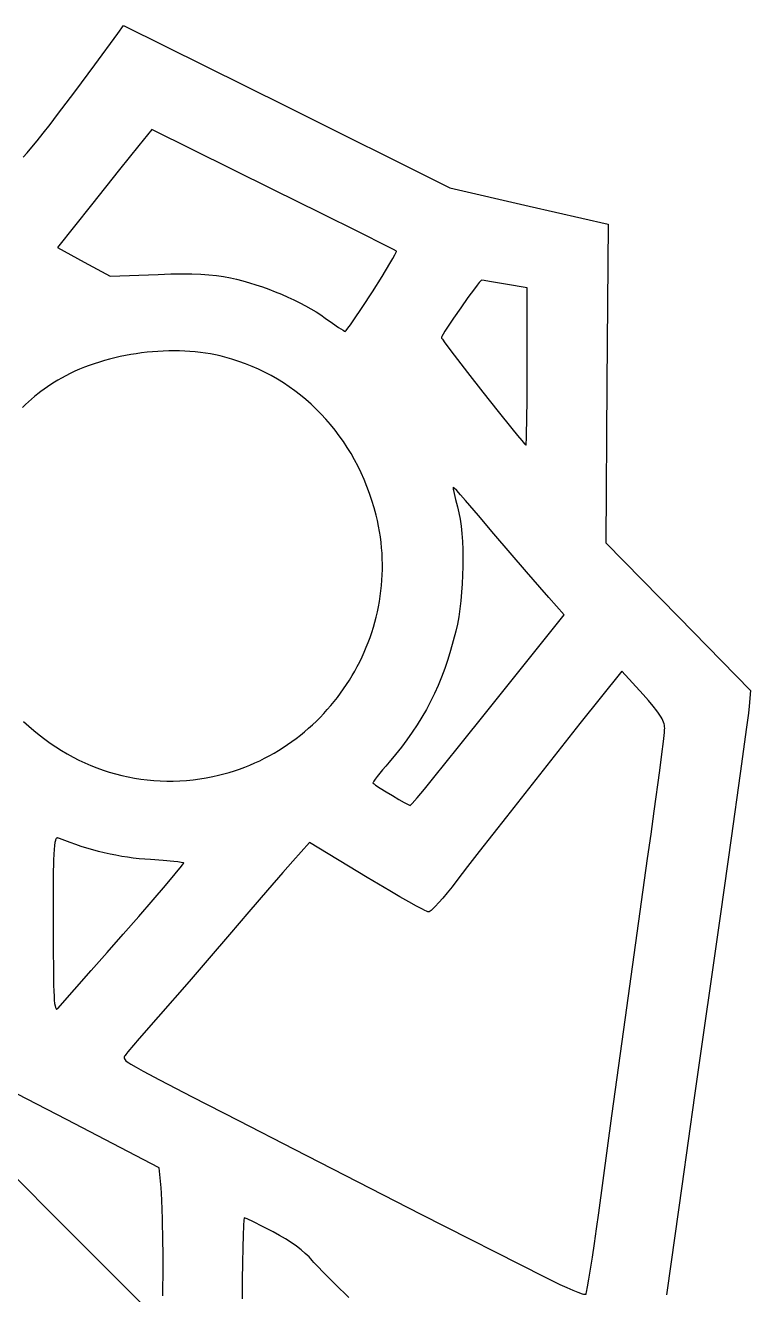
# Model space of a CAD drawing. Extents: x 41 to 5723, y -4869 to 395.
# Drawn here: x 4326 to 5723, y -2715 to -270 of the extents above; entities that cross this region are included whole.
import ezdxf

# ---------------------------------------------------------------- set-up
doc = ezdxf.new("R2010")
doc.units = 0

msp = doc.modelspace()

# ---------------------------------------------------------------- linework, layer by layer
at = {"layer": 'Layer 1'}
for p, q in [((4460.278297, -346.22922), (4504.2627, -286.19146)), ((4504.2627, -286.19146), (4515.5075, -270.31646)), ((4515.5075, -270.31646), (4829.7005, -426.42046)), ((4421.642412, -398.267444), (4460.278297, -346.22922)), ((4388.432558, -442.182114), (4421.642412, -398.267444)), ((4829.7005, -426.42046), (5143.8935, -583.18646)), ((4360.726248, -477.84921), (4373.886615, -461.05436)), ((4373.886615, -461.05436), (4388.432558, -442.182114)), ((4348.961144, -492.551161), (4360.726248, -477.84921)), ((4569.7521, -470.74105), (4544.6167, -501.82955)), ((4803.9081, -587.15805), (4569.7521, -470.74105)), ((4329.655486, -515.614359), (4338.600994, -505.144712)), ((4338.600994, -505.144712), (4348.961144, -492.551161)), ((4544.6167, -501.82955), (4507.740412, -548.048962)), ((4322.13431, -523.944601), (4329.655486, -515.614359)), ((4507.740412, -548.048962), (4453.997, -615.60055)), ((5143.8935, -583.18646), (5296.0285, -618.24376)), ((4895.137502, -632.158121), (4803.9081, -587.15805)), ((4453.997, -615.60055), (4388.5127, -698.28285)), ((4970.182005, -669.344605), (4895.137502, -632.158121)), ((5296.0285, -618.24376), (5448.1635, -653.30106)), ((5448.1635, -653.30106), (5446.17913, -960.21806)), ((5021.290056, -694.872812), (4970.182005, -669.344605)), ((4388.5127, -698.28285), (4439.445, -726.06405)), ((5035.445551, -702.063595), (5021.290056, -694.872812)), ((5040.7101, -704.89805), (5035.445551, -702.063595)), ((5037.754194, -711.895022), (5040.185577, -706.950889)), ((5040.185577, -706.950889), (5040.698792, -705.542226)), ((5040.698792, -705.542226), (5040.7101, -704.89805)), ((4439.445, -726.06405), (4489.7158, -753.18385)), ((5012.990831, -753.918266), (5027.977, -729.123925)), ((5027.977, -729.123925), (5033.617488, -719.397138)), ((5033.617488, -719.397138), (5037.754194, -711.895022)), ((4489.7158, -753.18385), (4582.3199, -749.87656)), ((4582.3199, -749.87656), (4606.411452, -749.102706)), ((4606.411452, -749.102706), (4627.8365, -748.770686)), ((4627.8365, -748.770686), (4646.967111, -748.88825)), ((4646.967111, -748.88825), (4664.17535, -749.463149)), ((4664.17535, -749.463149), (4679.833283, -750.503137)), ((4679.833283, -750.503137), (4694.312975, -752.015963)), ((4694.312975, -752.015963), (4707.986492, -754.009381)), ((4707.986492, -754.009381), (4721.2259, -756.49114)), ((4721.2259, -756.49114), (4733.152003, -759.191562)), ((4994.408, -783.61155), (5012.990831, -753.918266)), ((4733.152003, -759.191562), (4745.321305, -762.312499)), ((4745.321305, -762.312499), (4757.666949, -765.824883)), ((4757.666949, -765.824883), (4770.12208, -769.699646)), ((4770.12208, -769.699646), (4782.61984, -773.907722)), ((4782.61984, -773.907722), (4795.093374, -778.420041)), ((4795.093374, -778.420041), (4807.475825, -783.207536)), ((5190.988402, -777.544973), (5178.524051, -794.503815)), ((5196.139249, -770.806233), (5190.988402, -777.544973)), ((5200.290157, -765.624561), (5196.139249, -770.806233)), ((5203.231837, -762.29742), (5200.290157, -765.624561)), ((5204.183814, -761.422255), (5203.231837, -762.29742)), ((5204.755, -761.12227), (5204.183814, -761.422255)), ((5209.850333, -761.701046), (5204.755, -761.12227)), ((5220.216637, -763.272009), (5209.850333, -761.701046)), ((5251.0571, -768.39831), (5220.216637, -763.272009)), ((5292.729, -775.67435), (5251.0571, -768.39831)), ((5292.729, -927.14835), (5292.729, -775.67435)), ((4807.475825, -783.207536), (4819.700337, -788.24114)), ((4819.700337, -788.24114), (4831.700055, -793.491784)), ((4831.700055, -793.491784), (4843.408122, -798.930402)), ((4843.408122, -798.930402), (4854.757681, -804.527924)), ((4854.757681, -804.527924), (4865.681877, -810.255284)), ((4975.080711, -813.355879), (4994.4077, -783.61094)), ((4994.4077, -783.61094), (4994.408, -783.61155)), ((5178.524051, -794.503815), (5164.571419, -814.121395)), ((4865.681877, -810.255284), (4876.113853, -816.083413)), ((4876.113853, -816.083413), (4885.986753, -821.983244)), ((4885.986753, -821.983244), (4895.23372, -827.925709)), ((4895.23372, -827.925709), (4903.7879, -833.88174)), ((4958.854314, -837.519777), (4975.080711, -813.355879)), ((5164.571419, -814.121395), (5150.804822, -834.018022)), ((4903.7879, -833.88174), (4917.595845, -843.772602)), ((4917.595845, -843.772602), (4929.419412, -851.989165)), ((4929.419412, -851.989165), (4938.018373, -857.60124)), ((4943.855236, -858.146433), (4947.340809, -853.746182)), ((4947.340809, -853.746182), (4952.407681, -846.772445)), ((4952.407681, -846.772445), (4958.854314, -837.519777)), ((5138.898576, -851.814004), (5134.166308, -859.1806)), ((5150.804822, -834.018022), (5138.898576, -851.814004)), ((4938.018373, -857.60124), (4940.721055, -859.139911)), ((4940.721055, -859.139911), (4942.1525, -859.67864)), ((4942.1525, -859.67864), (4942.768417, -859.289452)), ((4942.768417, -859.289452), (4943.855236, -858.146433)), ((5127.575143, -870.744632), (5127.3644, -871.58527)), ((5127.3644, -871.58527), (5127.81992, -872.528364)), ((5128.189931, -869.363695), (5127.575143, -870.744632)), ((5127.81992, -872.528364), (5129.148206, -874.564411)), ((5130.526997, -865.129651), (5128.189931, -869.363695)), ((5129.148206, -874.564411), (5134.193441, -881.620813)), ((5134.166308, -859.1806), (5130.526997, -865.129651)), ((4529.463943, -904.291746), (4519.147068, -906.17192)), ((4539.831205, -902.629098), (4529.463943, -904.291746)), ((4550.235287, -901.185671), (4539.831205, -902.629098)), ((4560.662626, -899.963161), (4550.235287, -901.185671)), ((4571.099654, -898.963263), (4560.662626, -899.963161)), ((4581.532807, -898.187673), (4571.099654, -898.963263)), ((4591.948521, -897.638086), (4581.532807, -898.187673)), ((4602.333228, -897.316199), (4591.948521, -897.638086)), ((4612.673366, -897.223706), (4602.333228, -897.316199)), ((4622.955367, -897.362305), (4612.673366, -897.223706)), ((4633.165667, -897.733689), (4622.955367, -897.362305)), ((4643.290701, -898.339556), (4633.165667, -897.733689)), ((4653.316903, -899.1816), (4643.290701, -898.339556)), ((4663.230709, -900.261517), (4653.316903, -899.1816)), ((4673.018552, -901.581003), (4663.230709, -900.261517)), ((4682.666868, -903.141754), (4673.018552, -901.581003)), ((4692.162092, -904.945465), (4682.666868, -903.141754)), ((5134.193441, -881.620813), (5152.231103, -905.608961)), ((4440.05379, -928.840738), (4430.800824, -932.602334)), ((4449.479228, -925.281406), (4440.05379, -928.840738)), ((4459.063575, -921.926034), (4449.479228, -925.281406)), ((4468.793264, -918.776318), (4459.063575, -921.926034)), ((4478.654731, -915.833953), (4468.793264, -918.776318)), ((4488.63441, -913.100635), (4478.654731, -915.833953)), ((4498.718736, -910.57806), (4488.63441, -913.100635)), ((4508.894144, -908.267923), (4498.718736, -910.57806)), ((4519.147068, -906.17192), (4508.894144, -908.267923)), ((4701.490657, -906.993832), (4692.162092, -904.945465)), ((4710.639, -909.28855), (4701.490657, -906.993832)), ((4724.051868, -913.105054), (4710.639, -909.28855)), ((4737.24915, -917.356608), (4724.051868, -913.105054)), ((4750.224547, -922.036429), (4737.24915, -917.356608)), ((4762.971761, -927.137734), (4750.224547, -922.036429)), ((4775.484493, -932.65374), (4762.971761, -927.137734)), ((5152.231103, -905.608961), (5177.803195, -938.836834)), ((5292.501855, -985.975748), (5292.72923, -927.14727)), ((5292.72923, -927.14727), (5292.729, -927.14835)), ((4395.785, -949.63745), (4388.980872, -953.558766)), ((4404.21242, -945.083753), (4395.785, -949.63745)), ((4412.866574, -940.725537), (4404.21242, -945.083753)), ((4421.733898, -936.564499), (4412.866574, -940.725537)), ((4430.800824, -932.602334), (4421.733898, -936.564499)), ((4787.756446, -938.577666), (4775.484493, -932.65374)), ((4799.781322, -944.902728), (4787.756446, -938.577666)), ((4811.552822, -951.622144), (4799.781322, -944.902728)), ((4823.064648, -958.729131), (4811.552822, -951.622144)), ((5177.803195, -938.836834), (5207.235525, -976.591551)), ((4356.439363, -975.384041), (4350.234942, -980.174395)), ((4362.746613, -970.73194), (4356.439363, -975.384041)), ((4369.155539, -966.220729), (4362.746613, -970.73194)), ((4375.664991, -961.853039), (4369.155539, -966.220729)), ((4382.273819, -957.631507), (4375.664991, -961.853039)), ((4388.980872, -953.558766), (4382.273819, -957.631507)), ((4834.310503, -966.216907), (4823.064648, -958.729131)), ((4845.284087, -974.078689), (4834.310503, -966.216907)), ((4855.979104, -982.307695), (4845.284087, -974.078689)), ((5207.235525, -976.591551), (5236.853902, -1014.160233)), ((5446.17913, -960.21806), (5444.19476, -1267.13506)), ((4326.468542, -1000.665668), (4320.795517, -1006.107779)), ((4332.250148, -995.34864), (4326.468542, -1000.665668)), ((4338.139183, -990.159329), (4332.250148, -995.34864)), ((4344.134498, -985.100369), (4338.139183, -990.159329)), ((4350.234942, -980.174395), (4344.134498, -985.100369)), ((4866.389254, -990.897141), (4855.979104, -982.307695)), ((4876.508239, -999.840246), (4866.389254, -990.897141)), ((4886.329762, -1009.130226), (4876.508239, -999.840246)), ((5291.90241, -1034.138195), (5292.501855, -985.975748)), ((4895.847525, -1018.7603), (4886.329762, -1009.130226)), ((4905.055229, -1028.723684), (4895.847525, -1018.7603)), ((5236.853902, -1014.160233), (5262.984134, -1046.83)), ((4913.946576, -1039.013596), (4905.055229, -1028.723684)), ((4922.515267, -1049.623254), (4913.946576, -1039.013596)), ((4930.755006, -1060.545874), (4922.515267, -1049.623254)), ((5262.984134, -1046.83), (5273.593012, -1059.855016)), ((5291.501918, -1052.669366), (5291.90241, -1034.138195)), ((4938.659493, -1071.774675), (4930.755006, -1060.545874)), ((4946.222431, -1083.302873), (4938.659493, -1071.774675)), ((5273.593012, -1059.855016), (5281.952031, -1069.887973)), ((5281.952031, -1069.887973), (5287.601918, -1076.339761)), ((5290.331124, -1077.835788), (5290.576911, -1075.53102)), ((5290.576911, -1075.53102), (5291.054918, -1066.673679)), ((5291.054918, -1066.673679), (5291.501918, -1052.669366)), ((4953.437521, -1095.123686), (4946.222431, -1083.302873)), ((4960.298466, -1107.230331), (4953.437521, -1095.123686)), ((5287.601918, -1076.339761), (5289.267414, -1078.03862)), ((5289.267414, -1078.03862), (5290.0834, -1078.62127)), ((5290.0834, -1078.62127), (5290.331124, -1077.835788)), ((4966.798966, -1119.616027), (4960.298466, -1107.230331)), ((4972.932725, -1132.273989), (4966.798966, -1119.616027)), ((4978.693444, -1145.197436), (4972.932725, -1132.273989)), ((4984.074824, -1158.379585), (4978.693444, -1145.197436)), ((4989.070568, -1171.813654), (4984.074824, -1158.379585)), ((4993.674377, -1185.492859), (4989.070568, -1171.813654)), ((5149.8473, -1159.98185), (5149.782704, -1160.977914)), ((5149.782704, -1160.977914), (5150.074676, -1163.361492)), ((5150.069346, -1159.978945), (5149.8473, -1159.98185)), ((5150.484209, -1160.214396), (5150.069346, -1159.978945)), ((5150.074676, -1163.361492), (5151.666308, -1171.640059)), ((5151.873011, -1161.377117), (5150.484209, -1160.214396)), ((5151.666308, -1171.640059), (5154.498174, -1183.515297)), ((5156.751263, -1166.307045), (5151.873011, -1161.377117)), ((5164.171995, -1174.399567), (5156.751263, -1166.307045)), ((4997.879954, -1199.410419), (4993.674377, -1185.492859)), ((5154.498174, -1183.515297), (5156.340437, -1190.394713)), ((5156.340437, -1190.394713), (5158.44625, -1197.68495)), ((5158.44625, -1197.68495), (5159.822212, -1203.121427)), ((5173.82515, -1185.282612), (5164.171995, -1174.399567)), ((5198.588488, -1213.931998), (5173.82515, -1185.282612)), ((5001.681, -1213.55955), (4997.879954, -1199.410419)), ((5004.169635, -1224.045096), (5001.681, -1213.55955)), ((5159.822212, -1203.121427), (5161.09789, -1208.876443)), ((5161.09789, -1208.876443), (5163.350333, -1221.267482)), ((5163.350333, -1221.267482), (5165.207453, -1234.70885)), ((5228.5608, -1249.27865), (5198.588488, -1213.931998)), ((5006.366473, -1234.538817), (5004.169635, -1224.045096)), ((5008.274267, -1245.036293), (5006.366473, -1234.538817)), ((5009.895773, -1255.533102), (5008.274267, -1245.036293)), ((5165.207453, -1234.70885), (5166.673125, -1249.05133)), ((5011.233748, -1266.024825), (5009.895773, -1255.533102)), ((5012.290945, -1276.50704), (5011.233748, -1266.024825)), ((5166.673125, -1249.05133), (5167.751226, -1264.145705)), ((5167.751226, -1264.145705), (5168.44563, -1279.84276)), ((5291.39905, -1322.700325), (5228.5608, -1249.27865)), ((5444.19476, -1267.13506), (5583.76276, -1409.34806)), ((5013.070121, -1286.975327), (5012.290945, -1276.50704)), ((5013.574031, -1297.425265), (5013.070121, -1286.975327)), ((5168.44563, -1279.84276), (5168.760214, -1295.993276)), ((5013.461718, -1328.620776), (5013.767074, -1318.25241)), ((5013.80543, -1307.852433), (5013.574031, -1297.425265)), ((5013.767074, -1318.25241), (5013.80543, -1307.852433)), ((5168.698851, -1312.448037), (5168.265419, -1329.057828)), ((5168.760214, -1295.993276), (5168.698851, -1312.448037)), ((5012.061027, -1349.24499), (5012.892117, -1338.953109)), ((5012.892117, -1338.953109), (5013.461718, -1328.620776)), ((5168.265419, -1329.057828), (5167.463792, -1345.673429)), ((5317.113206, -1352.527916), (5291.39905, -1322.700325)), ((5009.625401, -1369.689709), (5010.971203, -1359.491997)), ((5010.971203, -1359.491997), (5012.061027, -1349.24499)), ((5166.297845, -1362.145626), (5164.771454, -1378.325202)), ((5167.463792, -1345.673429), (5166.297845, -1362.145626)), ((5334.3938, -1372.30965), (5317.113206, -1352.527916)), ((5004.079676, -1399.942872), (5006.176882, -1389.919567)), ((5006.176882, -1389.919567), (5008.026375, -1379.833706)), ((5008.026375, -1379.833706), (5009.625401, -1369.689709)), ((5164.771454, -1378.325202), (5162.888495, -1394.062938)), ((5363.498, -1405.38255), (5334.3938, -1372.30965)), ((4999.153148, -1419.784128), (5001.737513, -1409.899199)), ((5001.737513, -1409.899199), (5004.079676, -1399.942872)), ((5160.652843, -1409.20962), (5158.068372, -1423.616029)), ((5162.888495, -1394.062938), (5160.652843, -1409.20962)), ((5217.316, -1588.60655), (5363.498, -1405.38255)), ((5583.76276, -1409.34806), (5722.66876, -1551.56106)), ((4989.974399, -1448.966317), (4993.268836, -1439.322107)), ((4993.268836, -1439.322107), (4996.329338, -1429.593237)), ((4996.329338, -1429.593237), (4999.153148, -1419.784128)), ((5155.13896, -1437.13295), (5150.282347, -1455.907061)), ((5158.068372, -1423.616029), (5155.13896, -1437.13295)), ((4982.694739, -1467.98307), (4986.448781, -1458.521445)), ((4986.448781, -1458.521445), (4989.974399, -1448.966317)), ((5150.282347, -1455.907061), (5145.121488, -1474.061028)), ((4970.089617, -1495.762728), (4974.512402, -1486.608133)), ((4974.512402, -1486.608133), (4978.715027, -1477.346774)), ((4978.715027, -1477.346774), (4982.694739, -1467.98307)), ((5145.121488, -1474.061028), (5139.63119, -1491.641362)), ((4955.527865, -1522.54172), (4960.594594, -1513.733942)), ((4960.594594, -1513.733942), (4965.449429, -1504.806138)), ((4965.449429, -1504.806138), (4970.089617, -1495.762728)), ((5133.786262, -1508.694575), (5127.56151, -1525.267179)), ((5139.63119, -1491.641362), (5133.786262, -1508.694575)), ((5474.6256, -1513.86125), (5393.9277, -1615.06425)), ((5515.636, -1558.84035), (5474.6256, -1513.86125)), ((4939.083879, -1548.200685), (4944.769753, -1539.779512)), ((4944.769753, -1539.779512), (4950.252, -1531.22505)), ((4950.252, -1531.22505), (4955.527865, -1522.54172)), ((5127.56151, -1525.267179), (5120.931744, -1541.405684)), ((4927.112273, -1564.625481), (4933.197134, -1556.484148)), ((4933.197134, -1556.484148), (4939.083879, -1548.200685)), ((5113.871771, -1557.156604), (5106.356397, -1572.56645)), ((5120.931744, -1541.405684), (5113.871771, -1557.156604)), ((5526.162495, -1570.74144), (5515.636, -1558.84035)), ((5722.66876, -1551.56106), (5720.02293, -1581.32666)), ((4900.846781, -1595.681093), (4907.696551, -1588.152489)), ((4907.696551, -1588.152489), (4914.359227, -1580.464073)), ((4914.359227, -1580.464073), (4920.832052, -1572.620263)), ((4920.832052, -1572.620263), (4927.112273, -1564.625481)), ((5098.360433, -1587.681733), (5089.858684, -1602.548966)), ((5106.356397, -1572.56645), (5098.360433, -1587.681733)), ((5160.18251, -1660.033612), (5217.31596, -1588.60665)), ((5217.31596, -1588.60665), (5217.316, -1588.60655)), ((5534.983667, -1581.247262), (5526.162495, -1570.74144)), ((5542.192534, -1590.512848), (5534.983667, -1581.247262)), ((5720.02293, -1581.32666), (5718.449383, -1594.913692)), ((4322.868873, -1610.664853), (4332.815216, -1619.790611)), ((4879.20246, -1617.263815), (4886.59698, -1610.241176)), ((4886.59698, -1610.241176), (4893.812673, -1603.045462)), ((4893.812673, -1603.045462), (4900.846781, -1595.681093)), ((5089.858684, -1602.548966), (5080.825958, -1617.214659)), ((5545.221421, -1594.728998), (5542.192534, -1590.512848)), ((5547.882112, -1598.693225), (5545.221421, -1594.728998)), ((5550.186237, -1602.424908), (5547.882112, -1598.693225)), ((5552.145421, -1605.943424), (5550.186237, -1602.424908)), ((5553.771292, -1609.268154), (5552.145421, -1605.943424)), ((5555.075477, -1612.418475), (5553.771292, -1609.268154)), ((5556.069603, -1615.413767), (5555.075477, -1612.418475)), ((5718.449383, -1594.913692), (5714.875961, -1622.182043)), ((4332.815216, -1619.790611), (4342.936456, -1628.549391)), ((4342.936456, -1628.549391), (4353.227021, -1636.93986)), ((4353.227021, -1636.93986), (4363.681342, -1644.960687)), ((4847.891205, -1643.535196), (4855.973484, -1637.249068)), ((4855.973484, -1637.249068), (4863.887957, -1630.772181)), ((4863.887957, -1630.772181), (4871.631867, -1624.108957)), ((4871.631867, -1624.108957), (4879.20246, -1617.263815)), ((5071.237065, -1631.725325), (5061.06681, -1646.127475)), ((5080.825958, -1617.214659), (5071.237065, -1631.725325)), ((5393.9277, -1615.06425), (5316.092841, -1713.642)), ((5554.744747, -1649.449687), (5556.646441, -1632.266)), ((5556.765297, -1618.273407), (5556.069603, -1615.413767)), ((5556.646441, -1632.266), (5557.139951, -1626.827572)), ((5557.174187, -1621.016775), (5556.765297, -1618.273407)), ((5557.139951, -1626.827572), (5557.3079, -1623.66325)), ((5557.3079, -1623.66325), (5557.174187, -1621.016775)), ((5714.875961, -1622.182043), (5702.65966, -1711.220472)), ((4363.681342, -1644.960687), (4374.293844, -1652.610537)), ((4374.293844, -1652.610537), (4385.058957, -1659.88808)), ((4385.058957, -1659.88808), (4395.971109, -1666.791981)), ((4813.93913, -1666.683703), (4822.665082, -1661.204818)), ((4822.665082, -1661.204818), (4831.234249, -1655.517492)), ((4831.234249, -1655.517492), (4839.643875, -1649.626144)), ((4839.643875, -1649.626144), (4847.891205, -1643.535196)), ((5050.290003, -1660.467622), (5038.88145, -1674.792276)), ((5061.06681, -1646.127475), (5050.290003, -1660.467622)), ((5112.970934, -1718.5002), (5160.18251, -1660.033612)), ((5551.726842, -1674.183344), (5554.744747, -1649.449687)), ((4395.971109, -1666.791981), (4407.024729, -1673.320909)), ((4407.024729, -1673.320909), (4418.214244, -1679.473531)), ((4418.214244, -1679.473531), (4429.534083, -1685.248513)), ((4429.534083, -1685.248513), (4440.978674, -1690.644524)), ((4768.054031, -1690.796773), (4777.522578, -1686.426409)), ((4777.522578, -1686.426409), (4786.848117, -1681.825499)), ((4786.848117, -1681.825499), (4796.027892, -1676.998464)), ((4796.027892, -1676.998464), (4805.059148, -1671.949725)), ((4805.059148, -1671.949725), (4813.93913, -1666.683703)), ((5038.88145, -1674.792276), (5026.81596, -1689.14795)), ((5547.71675, -1705.436), (5551.726842, -1674.183344)), ((4440.978674, -1690.644524), (4452.542445, -1695.660231)), ((4452.542445, -1695.660231), (4464.219825, -1700.294301)), ((4464.219825, -1700.294301), (4476.005243, -1704.545402)), ((4476.005243, -1704.545402), (4487.893125, -1708.4122)), ((4487.893125, -1708.4122), (4499.877901, -1711.893364)), ((4708.393875, -1711.929936), (4718.662609, -1709.035681)), ((4718.662609, -1709.035681), (4728.804867, -1705.884357)), ((4728.804867, -1705.884357), (4738.817894, -1702.480383)), ((4738.817894, -1702.480383), (4748.698934, -1698.828181)), ((4748.698934, -1698.828181), (4758.445231, -1694.93217)), ((4758.445231, -1694.93217), (4768.054031, -1690.796773)), ((5013.958887, -1704.289158), (5003.830322, -1717.011887)), ((5020.108371, -1696.931722), (5013.958887, -1704.289158)), ((5026.81596, -1689.14795), (5020.108371, -1696.931722)), ((5537.216103, -1783.374437), (5547.71675, -1705.436)), ((4499.877901, -1711.893364), (4511.953999, -1714.98756)), ((4511.953999, -1714.98756), (4524.115847, -1717.693456)), ((4524.115847, -1717.693456), (4536.357873, -1720.00972)), ((4536.357873, -1720.00972), (4548.674506, -1721.935018)), ((4548.674506, -1721.935018), (4561.060174, -1723.468018)), ((4561.060174, -1723.468018), (4573.509305, -1724.607387)), ((4573.509305, -1724.607387), (4586.016328, -1725.351794)), ((4586.016328, -1725.351794), (4598.575671, -1725.699904)), ((4598.575671, -1725.699904), (4611.181761, -1725.650386)), ((4611.181761, -1725.650386), (4623.829029, -1725.201907)), ((4623.829029, -1725.201907), (4636.5119, -1724.353134)), ((4636.5119, -1724.353134), (4649.224805, -1723.102734)), ((4649.224805, -1723.102734), (4661.962171, -1721.449375)), ((4661.962171, -1721.449375), (4674.718427, -1719.391725)), ((4674.718427, -1719.391725), (4687.488, -1716.92845)), ((4687.488, -1716.92955), (4698.00142, -1714.562699)), ((4687.488, -1716.92845), (4687.488, -1716.92955)), ((4698.00142, -1714.562699), (4708.393875, -1711.929936)), ((4995.923835, -1728.441379), (4995.655116, -1729.167262)), ((4995.655116, -1729.167262), (4995.72746, -1729.49685)), ((4995.72746, -1729.49685), (4997.699722, -1731.077017)), ((4997.422452, -1725.889873), (4995.923835, -1728.441379)), ((5000.099289, -1722.020615), (4997.422452, -1725.889873)), ((4997.699722, -1731.077017), (5000.777536, -1733.270518)), ((5003.830322, -1717.011887), (5000.099289, -1722.020615)), ((5000.777536, -1733.270518), (5009.587069, -1739.098323)), ((5094.558627, -1740.993619), (5112.970934, -1718.5002)), ((5316.092841, -1713.642), (5252.458575, -1794.4845)), ((5702.65966, -1711.220472), (5685.234369, -1835.357496)), ((5009.587069, -1739.098323), (5020.830561, -1746.181864)), ((5020.830561, -1746.181864), (5033.182512, -1753.722742)), ((5033.182512, -1753.722742), (5045.317427, -1760.92256)), ((5071.066529, -1768.741237), (5080.394121, -1757.991262)), ((5080.394121, -1757.991262), (5094.558627, -1740.993619)), ((5045.317427, -1760.92256), (5055.909805, -1766.982916)), ((5055.909805, -1766.982916), (5063.634149, -1771.105412)), ((5063.634149, -1771.105412), (5066.006589, -1772.190464)), ((5066.006589, -1772.190464), (5067.16496, -1772.49165)), ((5067.16496, -1772.49165), (5067.599445, -1772.251375)), ((5067.599445, -1772.251375), (5068.400672, -1771.538382)), ((5068.400672, -1771.538382), (5071.066529, -1768.741237)), ((5530.973596, -1827.998281), (5537.216103, -1783.374437)), ((5252.458575, -1794.4845), (5200.358372, -1861.188375)), ((5524.235, -1875.01725), (5530.973596, -1827.998281)), ((4381.6487, -1857.240611), (4381.123059, -1866.517013)), ((4382.306116, -1849.894324), (4381.6487, -1857.240611)), ((4383.109841, -1844.281457), (4382.306116, -1849.894324)), ((4384.07441, -1840.205319), (4383.109841, -1844.281457)), ((4384.621553, -1838.682055), (4384.07441, -1840.205319)), ((4385.214356, -1837.469214), (4384.621553, -1838.682055)), ((4385.854638, -1836.542208), (4385.214356, -1837.469214)), ((4386.544214, -1835.87645), (4385.854638, -1836.542208)), ((4387.284902, -1835.447354), (4386.544214, -1835.87645)), ((4388.078518, -1835.230334), (4387.284902, -1835.447354)), ((4388.926879, -1835.200802), (4388.078518, -1835.230334)), ((4389.831802, -1835.334172), (4388.926879, -1835.200802)), ((4391.8186, -1835.99127), (4389.831802, -1835.334172)), ((4402.093228, -1840.230668), (4391.8186, -1835.99127)), ((4412.562628, -1844.264654), (4402.093228, -1840.230668)), ((4423.204513, -1848.089352), (4412.562628, -1844.264654)), ((4433.996597, -1851.700885), (4423.204513, -1848.089352)), ((4444.916592, -1855.095379), (4433.996597, -1851.700885)), ((4455.942211, -1858.268957), (4444.916592, -1855.095379)), ((4873.3601, -1843.92845), (4841.6101, -1879.64715)), ((4984.4851, -1911.39715), (4873.3601, -1843.92845)), ((5685.234369, -1835.357496), (5664.46043, -1981.50866)), ((4380.714659, -1877.920222), (4380.191444, -1907.893838)), ((4381.123059, -1866.517013), (4380.714659, -1877.920222)), ((4467.051168, -1861.217743), (4455.942211, -1858.268957)), ((4478.221175, -1863.937861), (4467.051168, -1861.217743)), ((4489.429945, -1866.425436), (4478.221175, -1863.937861)), ((4500.655192, -1868.676592), (4489.429945, -1866.425436)), ((4511.874628, -1870.687452), (4500.655192, -1868.676592)), ((4523.065966, -1872.454141), (4511.874628, -1870.687452)), ((4534.206919, -1873.972784), (4523.065966, -1872.454141)), ((4545.2752, -1875.239503), (4534.206919, -1873.972784)), ((4556.248523, -1876.250424), (4545.2752, -1875.239503)), ((4567.1046, -1877.00167), (4556.248523, -1876.250424)), ((4591.919575, -1878.686319), (4567.1046, -1877.00167)), ((4612.33175, -1880.557004), (4591.919575, -1878.686319)), ((4620.20853, -1881.465217), (4612.33175, -1880.557004)), ((4626.1707, -1882.303667), (4620.20853, -1881.465217)), ((4841.6101, -1879.64715), (4821.931703, -1901.950669)), ((5200.358372, -1861.188375), (5177.800253, -1890.362273)), ((5478.511737, -2204.0925), (5524.235, -1875.01725)), ((4596.070551, -1926.566614), (4614.719244, -1904.431098)), ((4614.719244, -1904.431098), (4626.903227, -1889.582037)), ((4629.946958, -1883.033597), (4626.1707, -1882.303667)), ((4626.903227, -1889.582037), (4630.147046, -1885.388932)), ((4630.930587, -1883.345756), (4629.946958, -1883.033597)), ((4630.147046, -1885.388932), (4631.266, -1883.61625)), ((4631.266, -1883.61625), (4630.930587, -1883.345756)), ((4821.931703, -1901.950669), (4792.331425, -1936.036425)), ((5177.800253, -1890.362273), (5157.1257, -1917.35025)), ((4380.191444, -1907.893838), (4379.962782, -1948.735005)), ((4572.31365, -1954.391762), (4596.070551, -1926.566614)), ((5028.006999, -1937.173346), (4984.4851, -1911.39715)), ((5147.768398, -1929.432195), (5138.697902, -1940.707989)), ((5157.1257, -1917.35025), (5147.768398, -1929.432195)), ((4379.962782, -1948.735005), (4379.9124, -2002.01727)), ((4544.805043, -1986.309722), (4572.31365, -1954.391762)), ((4792.331425, -1936.036425), (4756.777984, -1977.315544)), ((5047.469629, -1948.487895), (5028.006999, -1937.173346)), ((5064.769596, -1958.360672), (5047.469629, -1948.487895)), ((5130.139001, -1950.929586), (5122.316487, -1959.848937)), ((5138.697902, -1940.707989), (5130.139001, -1950.929586)), ((4756.777984, -1977.315544), (4719.2401, -2021.19915)), ((5079.434064, -1966.497121), (5064.769596, -1958.360672)), ((5090.990196, -1972.602687), (5079.434064, -1966.497121)), ((5095.454874, -1974.80184), (5090.990196, -1972.602687)), ((5098.965153, -1976.382815), (5095.454874, -1974.80184)), ((5101.46193, -1977.308791), (5098.965153, -1976.382815)), ((5102.8861, -1977.54295), (5101.46193, -1977.308791)), ((5103.98214, -1977.230307), (5102.8861, -1977.54295)), ((5105.515166, -1976.313051), (5103.98214, -1977.230307)), ((5107.457079, -1974.822185), (5105.515166, -1976.313051)), ((5109.77978, -1972.788717), (5107.457079, -1974.822185)), ((5115.45515, -1967.217997), (5109.77978, -1972.788717)), ((5122.316487, -1959.848937), (5115.45515, -1967.217997)), ((4379.9124, -2002.01727), (4379.984747, -2050.868172)), ((4514.901231, -2020.72367), (4544.805043, -1986.309722)), ((5664.46043, -1981.50866), (5614.685705, -2331.17191)), ((4483.958716, -2056.036787), (4514.901231, -2020.72367)), ((4719.2401, -2021.19915), (4680.451864, -2066.467714)), ((4379.984747, -2050.868172), (4380.24313, -2089.463926)), ((4453.334, -2090.65225), (4483.958716, -2056.036787)), ((4680.451864, -2066.467714), (4641.601613, -2111.488262)), ((4380.24313, -2089.463926), (4380.749559, -2118.835477)), ((4389.17281, -2163.41327), (4453.33421, -2090.65287)), ((4453.33421, -2090.65287), (4453.334, -2090.65225)), ((4380.749559, -2118.835477), (4381.115169, -2130.384347)), ((4641.601613, -2111.488262), (4582.3181, -2179.94915)), ((4381.115169, -2130.384347), (4381.566046, -2140.01377)), ((4381.566046, -2140.01377), (4382.10994, -2147.852615)), ((4382.10994, -2147.852615), (4382.754604, -2154.02975)), ((4382.754604, -2154.02975), (4383.507787, -2158.674044)), ((4383.507787, -2158.674044), (4384.377242, -2161.914364)), ((4384.377242, -2161.914364), (4384.857994, -2163.048305)), ((4384.857994, -2163.048305), (4385.370721, -2163.879578)), ((4385.370721, -2163.879578), (4385.916391, -2164.424292)), ((4385.916391, -2164.424292), (4386.495974, -2164.698555)), ((4386.495974, -2164.698555), (4387.110438, -2164.718476)), ((4387.110438, -2164.718476), (4387.760753, -2164.500163)), ((4387.760753, -2164.500163), (4389.17281, -2163.41327)), ((4582.3181, -2179.94915), (4545.689838, -2221.621012)), ((4545.689838, -2221.621012), (4523.4483, -2247.41785)), ((5455.681114, -2370.242531), (5478.511737, -2204.0925)), ((4523.4483, -2247.41785), (4519.599714, -2252.04805)), ((4516.682756, -2257.501196), (4516.646423, -2259.138044)), ((4516.646423, -2259.138044), (4517.150754, -2260.774892)), ((4517.21615, -2255.810087), (4516.682756, -2257.501196)), ((4517.150754, -2260.774892), (4518.23935, -2262.466)), ((4518.203003, -2254.010459), (4517.21615, -2255.810087)), ((4519.599714, -2252.04805), (4518.203003, -2254.010459)), ((4518.23935, -2262.466), (4519.955813, -2264.265629)), ((4519.955813, -2264.265629), (4522.343745, -2266.228037)), ((4522.343745, -2266.228037), (4525.446749, -2268.407487)), ((4525.446749, -2268.407487), (4529.308425, -2270.858237)), ((4529.308425, -2270.858237), (4539.482205, -2276.790681)), ((4405.7095, -2377.72535), (4228.4385, -2285.78265)), ((4539.482205, -2276.790681), (4553.2139, -2284.45945)), ((4553.2139, -2284.45945), (4564.382947, -2290.456988)), ((4564.382947, -2290.456988), (4584.430329, -2300.968788)), ((4584.430329, -2300.968788), (4647.792081, -2333.810467)), ((4647.792081, -2333.810467), (4736.56313, -2379.535072)), ((5614.685705, -2331.17191), (5590.046405, -2506.034566)), ((5430.308, -2556.98025), (5455.681114, -2370.242531)), ((4583.6415, -2470.32945), (4405.7095, -2377.72535)), ((4736.56313, -2379.535072), (4844.00745, -2434.693187)), ((4844.00745, -2434.693187), (5087.971794, -2559.512289)), ((4307.979999, -2489.076487), (4386.79164, -2568.645245)), ((4587.61025, -2509.35545), (4583.6415, -2470.32945)), ((4588.350516, -2519.545997), (4587.61025, -2509.35545)), ((5590.046405, -2506.034566), (5569.87193, -2651.56566)), ((4589.067527, -2533.333228), (4588.350516, -2519.545997)), ((4589.738029, -2550.097026), (4589.067527, -2533.333228)), ((4590.338767, -2569.217275), (4589.738029, -2550.097026)), ((5087.971794, -2559.512289), (5325.7969, -2680.67245)), ((5426.108518, -2587.725664), (5430.3072, -2556.97935)), ((5430.3072, -2556.97935), (5430.308, -2556.98025)), ((4386.79164, -2568.645245), (4454.162124, -2636.3543)), ((4591.237936, -2612.046659), (4590.338767, -2569.217275)), ((4746.232327, -2582.322186), (4745.561825, -2600.388252)), ((4746.949337, -2570.891368), (4746.232327, -2582.322186)), ((4747.318015, -2567.916099), (4746.949337, -2570.891368)), ((4747.503626, -2567.157587), (4747.318015, -2567.916099)), ((4747.6896, -2566.90195), (4747.503626, -2567.157587)), ((4749.480196, -2567.443263), (4747.6896, -2566.90195)), ((4753.208655, -2569.00002), (4749.480196, -2567.443263)), ((4765.548988, -2574.756787), (4753.208655, -2569.00002)), ((4782.850252, -2583.366086), (4765.548988, -2574.756787)), ((4803.2521, -2594.02175), (4782.850252, -2583.366086)), ((5422.018347, -2616.54183), (5426.108518, -2587.725664)), ((4591.489858, -2634.515562), (4591.237936, -2612.046659)), ((4745.561825, -2600.388252), (4744.961086, -2624.283412)), ((4815.743576, -2600.585941), (4803.2521, -2594.02175)), ((4827.405648, -2607.343917), (4815.743576, -2600.585941)), ((4838.215063, -2614.241419), (4827.405648, -2607.343917)), ((4848.148563, -2621.224187), (4838.215063, -2614.241419)), ((4454.162124, -2636.3543), (4508.944233, -2691.040917)), ((4591.579, -2656.86045), (4591.489858, -2634.515562)), ((4744.961086, -2624.283412), (4744.453365, -2653.201515)), ((4857.182892, -2628.237964), (4848.148563, -2621.224187)), ((4865.294795, -2635.228489), (4857.182892, -2628.237964)), ((4872.461017, -2642.141504), (4865.294795, -2635.228489)), ((5418.145209, -2642.799985), (5422.018347, -2616.54183)), ((4591.488059, -2678.612944), (4591.579784, -2656.8598)), ((4591.579784, -2656.8598), (4591.579, -2656.86045)), ((4744.453365, -2653.201515), (4744.061915, -2686.336408)), ((4875.682229, -2645.551989), (4872.461017, -2642.141504)), ((4878.6583, -2648.92275), (4875.682229, -2645.551989)), ((4881.942543, -2652.765704), (4878.6583, -2648.92275)), ((4887.010573, -2658.272323), (4881.942543, -2652.765704)), ((4902.0678, -2673.86185), (4887.010573, -2658.272323)), ((5414.597626, -2665.872264), (5418.145209, -2642.799985)), ((5569.87193, -2651.56566), (5560.714874, -2715.30858)), ((4591.21805, -2698.924327), (4591.488059, -2678.612944)), ((4744.061915, -2686.336408), (4743.809992, -2722.881937)), ((4922.969589, -2694.861914), (4902.0678, -2673.86185)), ((5325.7969, -2680.67245), (5341.091838, -2688.30636)), ((5341.091838, -2688.30636), (5355.510855, -2695.234881)), ((5408.913217, -2699.94774), (5411.484121, -2685.130804)), ((5411.484121, -2685.130804), (5414.597626, -2665.872264)), ((4508.944233, -2691.040917), (4549.990749, -2731.542362)), ((4590.777509, -2717.344362), (4591.21805, -2698.924327)), ((4948.85555, -2720.4431), (4922.969589, -2694.861914)), ((5355.510855, -2695.234881), (5368.736141, -2701.310737)), ((5368.736141, -2701.310737), (5380.449887, -2706.38665)), ((5380.449887, -2706.38665), (5390.334286, -2710.315345)), ((5390.334286, -2710.315345), (5398.071527, -2712.949544)), ((5398.071527, -2712.949544), (5401.035648, -2713.735184)), ((5405.8333, -2713.74535), (5406.31163, -2712.471688)), ((5406.31163, -2712.471688), (5406.993436, -2709.695211)), ((5406.993436, -2709.695211), (5408.913217, -2699.94774)), ((5401.035648, -2713.735184), (5403.343801, -2714.141971)), ((5403.343801, -2714.141971), (5404.95626, -2714.151496)), ((5404.95626, -2714.151496), (5405.489191, -2714.001533)), ((5405.489191, -2714.001533), (5405.8333, -2713.74535))]:
    msp.add_line(p, q, dxfattribs=at)

doc.saveas('drawing.dxf')
